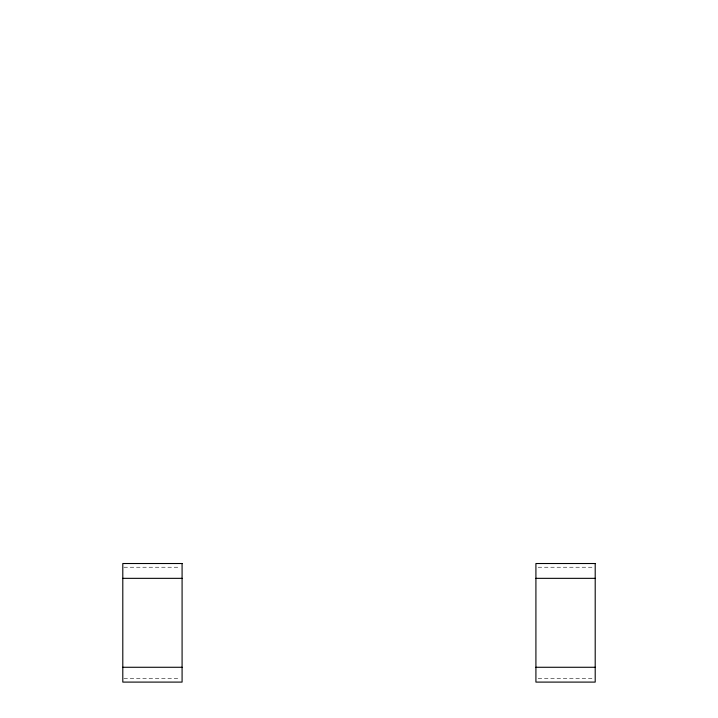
<?xml version="1.0" encoding="UTF-8"?>
<svg xmlns="http://www.w3.org/2000/svg" width="718" height="718" viewBox="0 0 718 718"><rect width="100%" height="100%" fill="white"/><g stroke="black" fill="none" stroke-linecap="round" stroke-linejoin="round"><path stroke-width="0.54" stroke-dasharray="3.59 2.69" d="M123.918 567.229L179.85 567.229M538.15 567.229L594.082 567.229M123.918 678.393L179.85 678.393M538.15 678.393L594.082 678.393"/><path stroke-width="1.08" d="M122.796 578.34L182.085 578.34M535.915 578.34L595.204 578.34M122.796 667.273L182.085 667.273M535.915 667.273L595.204 667.273M182.085 563.522L122.796 563.522L122.796 682.1L182.085 682.1L182.085 563.522M595.204 563.522L535.915 563.522L535.915 682.1L595.204 682.1L595.204 563.522"/></g></svg>
